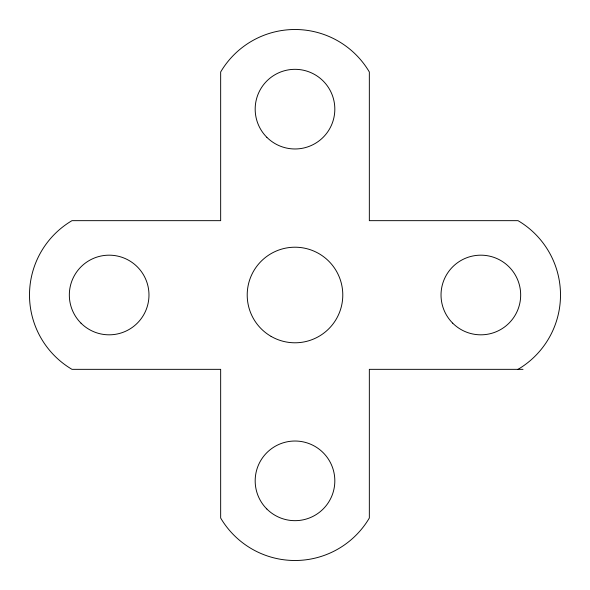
<?xml version="1.0" encoding="UTF-8"?>
<svg xmlns="http://www.w3.org/2000/svg" width="590" height="590" viewBox="0 0 590 590"><rect width="100%" height="100%" fill="white"/><g stroke="black" fill="none" stroke-linecap="round" stroke-linejoin="round"><path stroke-width="0.89" d="M523.013 369.34L369.34 369.34L369.34 518.02A86.288 86.288 0 0 1 220.66 518.02L220.66 369.34L71.98 369.34A86.288 86.288 0 0 1 71.98 220.66L220.66 220.66L220.66 71.98A86.288 86.288 0 0 1 369.34 71.98L369.34 220.66L518.02 220.66A86.288 86.288 0 0 1 518.02 369.34M452.692 323.158A39.825 39.825 0 0 0 519.318 305.31A39.825 39.825 0 0 0 470.54 256.532A39.825 39.825 0 0 0 452.692 323.158M266.842 509.008A39.825 39.825 0 0 0 333.468 491.16A39.825 39.825 0 0 0 284.69 442.382A39.825 39.825 0 0 0 266.842 509.008M80.992 323.158A39.825 39.825 0 0 0 147.618 305.31A39.825 39.825 0 0 0 98.84 256.532A39.825 39.825 0 0 0 80.992 323.158M266.842 137.308A39.825 39.825 0 0 0 333.468 119.46A39.825 39.825 0 0 0 284.69 70.682A39.825 39.825 0 0 0 266.842 137.308M271.105 336.389A47.79 47.79 0 0 0 342.79 295A47.79 47.79 0 0 0 271.105 253.612A47.79 47.79 0 0 0 271.105 336.389"/></g></svg>
